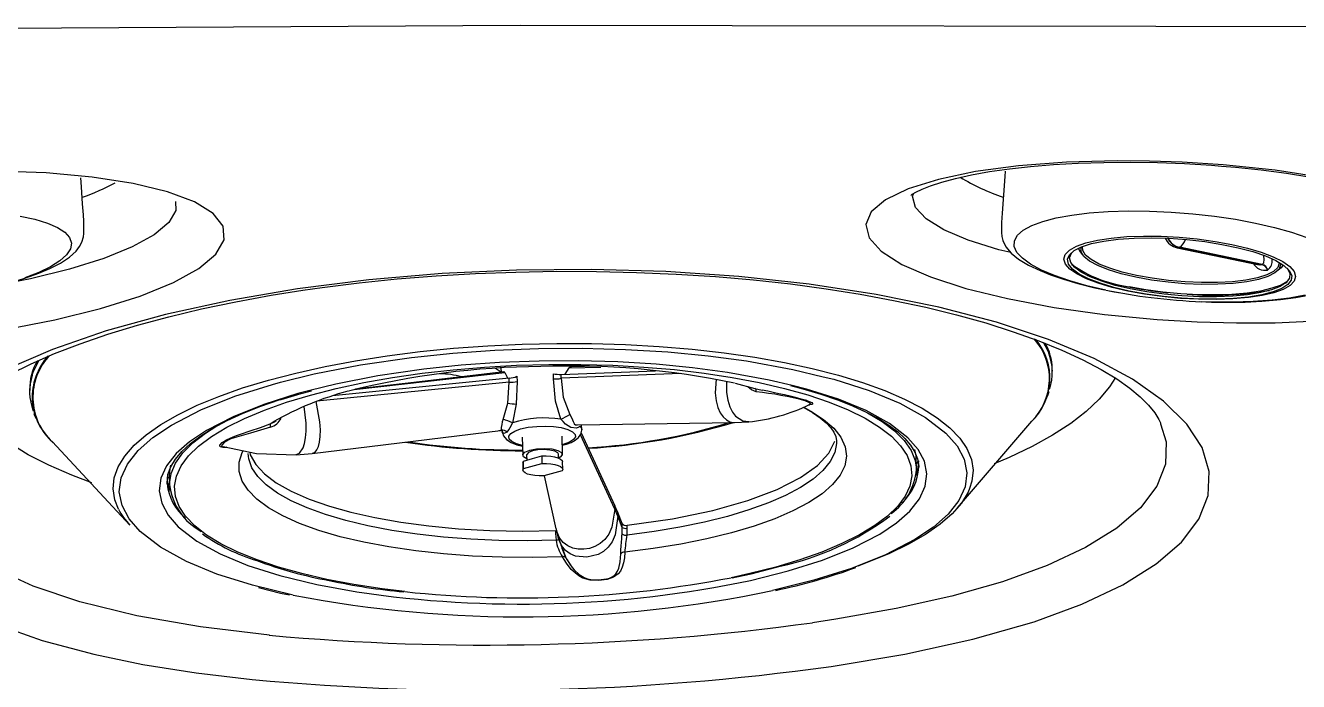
# Model space of a CAD drawing. Extents: x 527 to 611, y 788 to 934.
# Drawn here: x 566.54 to 572.85, y 879.33 to 882.58 of the extents above; entities that cross this region are included whole.
import ezdxf

# ---------------------------------------------------------------- set-up
doc = ezdxf.new("R2010")
doc.units = 0
doc.header["$MEASUREMENT"] = 0
for name, color, linetype in [('1', 4, 'Continuous'), ('BDIM_GREEN', 3, 'Continuous'), ('BDIM_YELLOW', 2, 'Continuous')]:
    doc.layers.add(name, color=color, linetype=linetype)

# ---------------------------------------------------------------- blocks, each defined once
blk = doc.blocks.new('2018 FLAIR')
at = {"layer": '1', "linetype": 'Continuous', "lineweight": 25}
blk.add_line((45.2695, 77.2525), (45.2708, 77.248), dxfattribs=at)
at = {"layer": '1', "linetype": 'Continuous', "lineweight": 25, "flags": 128}
for points in [[(46.2967, 79.2136), (42.0985, 79.2204), (38.1211, 79.197)], [(45.3771, 78.5432), (45.2158, 78.5488), (45.0561, 78.5502), (44.8039, 78.5431), (44.5676, 78.5251), (44.3545, 78.4965), (44.17, 78.4582), (44.0199, 78.4114), (43.9077, 78.3574), (43.8373, 78.2977), (43.8099, 78.234), (43.8268, 78.1682), (43.887, 78.102), (43.9893, 78.0371), (44.1303, 77.9754), (44.3068, 77.9183), (44.5131, 77.8674), (44.7443, 77.824), (44.9931, 77.7893), (45.2545, 77.7642), (45.4512, 77.7525), (45.6474, 77.7468), (45.8384, 77.7475), (46.0815, 77.7585)], [(46.0811, 78.4663), (45.8375, 78.5033), (45.5806, 78.5301), (45.3771, 78.5432)], [(44.0331, 78.3787), (44.0328, 78.3784), (44.0408, 78.3841), (44.0591, 78.3948), (44.0891, 78.4092), (44.1315, 78.426), (44.1867, 78.4442), (44.2544, 78.4626), (44.3336, 78.4802), (44.4231, 78.4964), (44.5215, 78.5105), (44.6267, 78.5221), (44.7405, 78.5315), (44.8618, 78.5383), (44.989, 78.5423), (45.1206, 78.5433), (45.2547, 78.5412), (45.3896, 78.5361), (45.5234, 78.5279), (45.5732, 78.5241), (45.6412, 78.5181), (45.7687, 78.5045), (45.8937, 78.4882), (46.015, 78.4692)], [(39.5483, 77.7146), (39.7942, 77.7623), (40.019, 77.8179), (40.2166, 77.88), (40.381, 77.9469), (40.5071, 78.0168), (40.5918, 78.0879), (40.6321, 78.1582), (40.6276, 78.2261), (40.5779, 78.2896), (40.4851, 78.3471), (40.3515, 78.3971), (40.1813, 78.4383), (39.9791, 78.4695), (39.7509, 78.4898), (39.5029, 78.4986)], [(44.5287, 78.0951), (44.4697, 78.1092), (44.3182, 78.1568), (44.1971, 78.2085), (44.109, 78.263), (44.0571, 78.3188), (44.0423, 78.3745), (44.0483, 78.3885)], [(40.3907, 78.3492), (40.3935, 78.3036), (40.3585, 78.2437), (40.2855, 78.1831), (40.177, 78.1235), (40.0357, 78.0664), (39.8661, 78.0132), (39.6731, 77.9654), (39.5713, 77.9456)], [(43.639, 76.0459), (43.639, 76.0459), (44.0035, 76.1068), (44.3411, 76.1806), (44.6437, 76.2667), (44.8799, 76.3536), (45.083, 76.4496), (45.2491, 76.5531), (45.3743, 76.6616), (45.4607, 76.7755), (45.5069, 76.8924), (45.5119, 77.0108), (45.4764, 77.1295), (45.4012, 77.2461), (45.2854, 77.36), (45.1312, 77.469), (44.9415, 77.571), (44.7158, 77.6654), (44.4579, 77.7507), (44.1729, 77.8252), (43.8619, 77.8882), (43.5292, 77.9391), (43.181, 77.9769), (42.8207, 78.0012), (42.4516, 78.0119), (42.0807, 78.0087), (41.7118, 77.9915), (41.3481, 77.9605), (40.9964, 77.9162), (40.6598, 77.8587), (40.3418, 77.7886), (40.0482, 77.7072), (39.7816, 77.6146), (39.545, 77.5123)], [(39.5058, 76.253), (39.7313, 76.1738), (39.9861, 76.1058), (40.2301, 76.0558), (40.4929, 76.0142), (40.7706, 75.9812)], [(41.0223, 77.9094), (41.1177, 77.9229), (41.3007, 77.9455), (41.4891, 77.9646), (41.6818, 77.98), (41.8779, 77.9915), (42.0765, 77.9991), (42.2763, 78.0026), (42.4763, 78.0022), (42.6753, 77.9976), (42.872, 77.9891), (43.0653, 77.9766), (43.254, 77.9602), (43.4373, 77.9402), (43.6139, 77.9165), (43.7832, 77.8896), (43.9479, 77.8589), (44.1071, 77.8247), (44.2598, 77.7872), (44.4047, 77.7467), (44.5408, 77.7037), (44.667, 77.6585), (44.7821, 77.6118), (44.8854, 77.5643), (44.9761, 77.5165), (45.0539, 77.4695), (45.1183, 77.4242), (45.1698, 77.3814), (45.2111, 77.3402), (45.2416, 77.3024), (45.2624, 77.2689), (45.2695, 77.2525)], [(39.1473, 77.1272), (39.1478, 77.1291), (39.1639, 77.1639), (39.1882, 77.2023), (39.225, 77.2476), (39.2725, 77.295), (39.331, 77.3439), (39.3994, 77.393), (39.4799, 77.4432), (39.5725, 77.494), (39.6768, 77.5447), (39.7926, 77.5948), (39.9194, 77.6435), (40.0563, 77.6906), (40.2028, 77.7354), (40.3578, 77.7775), (40.5206, 77.8166), (40.69, 77.8523), (40.8651, 77.8844), (41.0223, 77.9094)], [(45.0472, 77.4772), (45.0182, 77.4312), (44.967, 77.3692), (44.9027, 77.3083), (44.8256, 77.2486), (44.7359, 77.1906), (44.6341, 77.1344), (44.5207, 77.0803), (44.4459, 77.0484)], [(39.9765, 76.9544), (39.8774, 76.9924), (39.764, 77.0421), (39.6622, 77.0945), (39.5725, 77.1491), (39.4953, 77.2058), (39.431, 77.2643), (39.3799, 77.3244), (39.3544, 77.3632)], [(45.2708, 77.248), (45.2982, 77.1583), (45.2943, 77.0475), (45.2517, 76.9382), (45.1714, 76.8319), (45.0546, 76.7307), (44.8994, 76.6345), (44.7093, 76.5455), (44.4882, 76.4652), (44.2375, 76.394), (43.9605, 76.3319), (43.6627, 76.2794), (43.5461, 76.2622)], [(40.8561, 76.2002), (40.5151, 76.2414), (40.1995, 76.2966), (39.917, 76.3656), (39.6865, 76.4431), (39.4916, 76.5321), (39.3444, 76.6253), (39.2326, 76.7268), (39.1584, 76.8344), (39.1227, 76.9484), (39.1264, 77.0656), (39.1475, 77.1239)]]:
    blk.add_lwpolyline(points, dxfattribs=at)
at = {"layer": '1', "linetype": 'Continuous', "lineweight": 25}
for centre, radius, start, end in [((44.8566, 79.4279), 1.1199, 238.89939, 250.93085), ((39.4903, 79.6045), 1.3108, 289.6, 297.35952), ((41.93, 88.0001), 11.8487, 264.79963, 277.83923), ((41.9275, 88.3182), 12.3911, 264.64529, 277.93787)]:
    blk.add_arc(centre, radius, start, end, dxfattribs=at)
at = {"layer": 'BDIM_GREEN', "linetype": 'Continuous', "lineweight": 25}
for p, q in [((45.353, 78.1197), (45.7587, 78.0351)), ((45.3645, 78.1215), (45.3637, 78.1211)), ((45.3637, 78.1211), (45.7732, 78.0357)), ((45.774, 78.0361), (45.3645, 78.1215)), ((44.8318, 78.0363), (44.8393, 78.0301)), ((44.868, 78.0103), (44.8481, 78.0191)), ((45.887, 77.9446), (45.8954, 77.9495)), ((45.8766, 77.9352), (45.8555, 77.9297)), ((42.0034, 77.5229), (42.0038, 77.5035)), ((42.0227, 77.5013), (42.0377, 77.4725)), ((42.3018, 77.492), (42.7685, 77.5103)), ((42.3209, 77.4927), (42.3417, 77.5247)), ((42.417, 77.5307), (42.35, 77.5295)), ((42.397, 77.5304), (42.397, 77.5312)), ((44.7346, 77.508), (44.7343, 77.5209)), ((42.0432, 77.4731), (41.1694, 77.3857)), ((42.0371, 77.3502), (42.0438, 77.4541)), ((42.0438, 77.4541), (42.0432, 77.4731)), ((42.0835, 77.4568), (42.0792, 77.3454)), ((42.0827, 77.4825), (42.0835, 77.4568)), ((42.263, 77.4699), (42.2628, 77.4956)), ((42.302, 77.4729), (42.3018, 77.492)), ((43.1629, 77.448), (43.2616, 77.4219)), ((39.6685, 77.4143), (39.6688, 77.4014)), ((42.0146, 77.2695), (42.0371, 77.3502)), ((42.0792, 77.3454), (42.061, 77.2526)), ((43.5323, 77.3423), (43.5482, 77.3459)), ((40.8783, 77.2553), (40.8905, 77.2636)), ((42.3819, 77.2417), (43.1604, 77.2535)), ((43.1595, 77.2535), (43.2305, 77.2574)), ((44.2655, 76.8318), (44.6323, 77.2602)), ((41.0684, 77.1008), (42.0011, 77.2141)), ((41.9932, 77.2139), (41.9952, 77.2142)), ((42.0119, 77.2028), (42.01, 77.2082)), ((42.3077, 77.0966), (42.3058, 77.1858)), ((42.4004, 77.2024), (42.567, 76.8408)), ((42.4036, 77.2178), (42.4031, 77.242)), ((39.7814, 77.1582), (40.1659, 76.7456)), ((42.109, 77.1817), (42.1109, 77.0925)), ((43.6657, 77.1625), (43.6658, 77.1596)), ((40.9891, 77.0939), (41.0687, 77.1008)), ((42.1143, 77.0626), (42.1598, 77.0754)), ((42.1151, 77.0253), (42.1143, 77.0626)), ((42.1305, 77.0929), (42.1311, 77.0673)), ((42.1598, 77.0754), (42.2052, 77.0882)), ((42.2052, 77.0882), (42.206, 77.0508)), ((42.2884, 77.0775), (42.288, 77.0962)), ((42.3092, 77.0219), (42.3084, 77.0593)), ((44.0616, 77.0212), (44.0606, 77.0696)), ((42.1116, 77.0551), (42.1124, 77.0178)), ((42.1151, 77.0253), (42.206, 77.0508)), ((42.3065, 77.0144), (42.2157, 76.9889)), ((40.3498, 76.9505), (40.3496, 76.9558)), ((40.3606, 76.9917), (40.3616, 76.9433)), ((42.217, 76.9892), (42.2759, 76.7267)), ((42.567, 76.8408), (42.5667, 76.8238)), ((42.5823, 76.7899), (42.5667, 76.8238)), ((42.5823, 76.8075), (42.567, 76.8408)), ((42.5823, 76.8075), (42.5823, 76.7899)), ((42.6031, 76.7533), (42.5823, 76.8075)), ((42.6036, 76.7344), (42.5823, 76.7899)), ((42.6036, 76.7344), (42.6031, 76.7533)), ((42.6287, 76.7302), (42.6283, 76.7445)), ((42.2736, 76.7187), (42.274, 76.7043)), ((42.274, 76.7043), (42.2763, 76.6704)), ((42.2763, 76.7254), (42.2852, 76.6883)), ((42.6031, 76.7017), (42.6036, 76.7344)), ((42.6281, 76.6961), (42.6287, 76.7302)), ((42.3298, 76.5754), (42.3499, 76.5455))]:
    blk.add_line(p, q, dxfattribs=at)
at = {"layer": 'BDIM_GREEN', "linetype": 'Continuous', "lineweight": 25, "flags": 128}
for points in [[(39.3265, 77.8918), (39.4006, 77.9052), (39.482, 77.9227), (39.5717, 77.9457), (39.6451, 77.968), (39.7141, 77.9928), (39.7691, 78.0164), (39.8215, 78.0436), (39.8666, 78.0734), (39.8994, 78.1031), (39.9165, 78.1251), (39.9281, 78.1477), (39.9351, 78.1731), (39.9371, 78.1894), (39.9378, 78.2058), (39.9379, 78.2199), (39.9368, 78.2503), (39.9349, 78.2824), (39.9312, 78.3363), (39.9252, 78.4212), (39.922, 78.4651)], [(44.5004, 78.4989), (44.4984, 78.4716), (44.4856, 78.2904), (44.4829, 78.2437), (44.4821, 78.2141), (44.4825, 78.1948), (44.4845, 78.175), (44.4893, 78.1548), (44.5048, 78.1232), (44.5308, 78.0926), (44.5668, 78.0636), (44.6168, 78.0334), (44.6739, 78.006), (44.725, 77.9855), (44.79, 77.9631), (44.8613, 77.9421), (44.9442, 77.9213), (44.9935, 77.911)], [(45.4657, 77.8524), (45.5228, 77.8503), (45.6061, 77.8492), (45.689, 77.8506), (45.7722, 77.8547), (45.8644, 77.8628), (45.9405, 77.8729), (46.0126, 77.8862), (46.0707, 77.9005), (46.1269, 77.9189), (46.1762, 77.941), (46.2134, 77.965), (46.2337, 77.984), (46.2489, 78.0044), (46.2599, 78.0283), (46.2645, 78.0441), (46.2679, 78.0601), (46.2702, 78.074), (46.2741, 78.1042), (46.2774, 78.1361), (46.2825, 78.1899), (46.2904, 78.2747), (46.2974, 78.3522)], [(45.1079, 77.9047), (45.0309, 77.9228), (44.9622, 77.9434), (44.9034, 77.9658), (44.856, 77.9895), (44.8211, 78.014), (44.7997, 78.0387), (44.7921, 78.0629), (44.7988, 78.086), (44.8193, 78.1075), (44.8534, 78.1269), (44.9, 78.1436), (44.9581, 78.1573), (45.0263, 78.1676), (45.1028, 78.1743), (45.1858, 78.1772), (45.2732, 78.1762), (45.363, 78.1713), (45.4527, 78.1628), (45.5404, 78.1507), (45.6237, 78.1354), (45.7007, 78.1173), (45.7695, 78.0968), (45.8283, 78.0743), (45.8757, 78.0506), (45.9105, 78.0261), (45.932, 78.0014), (45.9395, 77.9772), (45.9329, 77.9541), (45.9123, 77.9326), (45.8783, 77.9132), (45.8316, 77.8965), (45.7735, 77.8828), (45.7054, 77.8725), (45.6288, 77.8658), (45.5458, 77.863), (45.4584, 77.8639), (45.3687, 77.8688), (45.2789, 77.8773), (45.1913, 77.8894), (45.1079, 77.9047)], [(45.1158, 77.9047), (45.0394, 77.9227), (44.9714, 77.9432), (44.9137, 77.9655), (44.8677, 77.9892), (44.8346, 78.0136), (44.8152, 78.0381), (44.8101, 78.062), (44.8193, 78.0847), (44.8427, 78.1056), (44.8797, 78.1243), (44.9292, 78.1401), (44.99, 78.1527), (45.0606, 78.1619), (45.139, 78.1672), (45.2234, 78.1686), (45.3114, 78.1661), (45.4008, 78.1597), (45.4893, 78.1496), (45.5745, 78.1361), (45.6544, 78.1194), (45.7268, 78.1001), (45.7898, 78.0786), (45.8419, 78.0555), (45.8816, 78.0314), (45.9079, 78.0069), (45.9202, 77.9826), (45.9182, 77.9593), (45.9018, 77.9373), (45.8715, 77.9175), (45.8281, 77.9002), (45.7728, 77.8859), (45.7069, 77.875), (45.6321, 77.8678), (45.5505, 77.8644), (45.464, 77.8649), (45.375, 77.8694), (45.2858, 77.8776), (45.1986, 77.8895), (45.1158, 77.9047)], [(45.1207, 77.9154), (45.0457, 77.9332), (44.9789, 77.9533), (44.9222, 77.9753), (44.8769, 77.9986), (44.8443, 78.0225), (44.8253, 78.0466), (44.8203, 78.0701), (44.8294, 78.0924), (44.8407, 78.1043)], [(45.1477, 77.9736), (45.0762, 77.9906), (45.0131, 78.01), (44.9603, 78.0312), (44.9193, 78.0536), (44.8913, 78.0766), (44.8771, 78.0994), (44.877, 78.1215), (44.8777, 78.1235)], [(45.1515, 77.9818), (45.081, 77.9986), (45.0189, 78.0177), (44.9669, 78.0385), (44.9265, 78.0606), (44.8988, 78.0832), (44.8848, 78.1058), (44.8843, 78.1261)], [(45.8977, 78.018), (45.8994, 78.0159), (45.9115, 77.9921), (45.9095, 77.9691), (45.8933, 77.9476), (45.8636, 77.928), (45.8209, 77.911), (45.7665, 77.897), (45.7018, 77.8863), (45.6283, 77.8792), (45.548, 77.8758), (45.4631, 77.8764), (45.3756, 77.8807), (45.2879, 77.8889), (45.2022, 77.9005), (45.1207, 77.9154)], [(45.8643, 78.043), (45.865, 78.0356), (45.858, 78.0141), (45.8369, 77.9944), (45.8024, 77.9768), (45.7554, 77.9621), (45.6974, 77.9505), (45.63, 77.9425), (45.555, 77.9382), (45.4748, 77.9378), (45.3915, 77.9413), (45.3077, 77.9486), (45.2256, 77.9595), (45.1477, 77.9736)], [(45.8582, 78.0466), (45.8584, 78.0429), (45.8514, 78.0217), (45.8307, 78.0022), (45.7967, 77.985), (45.7504, 77.9704), (45.6932, 77.959), (45.6267, 77.9511), (45.5529, 77.9469), (45.4738, 77.9465), (45.3918, 77.95), (45.3091, 77.9571), (45.2283, 77.9679), (45.1515, 77.9818)], [(45.8773, 78.0345), (45.868, 78.0202), (45.8513, 78.0061)], [(45.8966, 77.9507), (45.8676, 77.9348), (45.8221, 77.9184), (45.7653, 77.9051), (45.6988, 77.895), (45.6241, 77.8885), (45.5431, 77.8857), (45.4578, 77.8867), (45.3702, 77.8914), (45.2825, 77.8997), (45.197, 77.9115), (45.1156, 77.9265)], [(45.0164, 77.9062), (45.0406, 77.9012), (45.073, 77.8956)], [(40.9114, 77.4528), (41.0776, 77.4944), (41.3081, 77.5393), (41.5599, 77.5759), (41.7645, 77.5974), (41.9737, 77.6123), (42.1898, 77.6207), (42.4061, 77.622), (42.6204, 77.6162), (42.8304, 77.6034), (43.0296, 77.5843), (43.2204, 77.5587), (43.4494, 77.5171), (43.6001, 77.4804)], [(43.4462, 77.4366), (43.3326, 77.4643), (43.1252, 77.5019), (42.9524, 77.5251), (42.772, 77.5424), (42.5819, 77.554), (42.3878, 77.5592), (42.1919, 77.5581), (41.9962, 77.5505), (41.8068, 77.537), (41.6215, 77.5176), (41.3934, 77.4844), (41.1847, 77.4437), (41.0562, 77.4116)], [(42.0175, 77.5052), (41.5719, 77.4527), (41.2822, 77.4186)], [(42.0037, 77.5048), (41.9863, 77.5142), (41.9769, 77.5212)], [(42.0227, 77.5013), (42.0214, 77.5037), (42.0197, 77.505), (42.018, 77.5053), (42.0175, 77.505)], [(42.3004, 77.2701), (42.2732, 77.3595), (42.263, 77.4699)], [(42.302, 77.4729), (42.312, 77.3797), (42.3444, 77.2936)], [(40.9142, 77.3683), (41.0136, 77.3981), (41.0641, 77.4112)], [(43.4376, 77.4364), (43.4982, 77.4208), (43.5875, 77.3943), (43.67, 77.3661), (43.7453, 77.3363), (43.8129, 77.3053), (43.8728, 77.2734), (43.9246, 77.2407), (43.9685, 77.2076), (44.0045, 77.1743), (44.0327, 77.141), (44.0536, 77.1076), (44.0672, 77.0735), (44.0731, 77.0368), (44.0726, 77.0326)], [(44.7021, 77.3669), (44.7142, 77.3926), (44.7181, 77.4067)], [(40.3499, 76.9515), (40.3496, 76.9532), (40.354, 76.9959), (40.368, 77.0343), (40.391, 77.0723), (40.4232, 77.1106), (40.4648, 77.1491), (40.5161, 77.1876), (40.5768, 77.2257), (40.647, 77.2631), (40.7262, 77.2993), (40.8141, 77.3341), (40.9101, 77.3671), (40.9142, 77.3683)], [(43.501, 77.3292), (43.5458, 77.3035), (43.5839, 77.2774), (43.614, 77.252), (43.6366, 77.2278), (43.6522, 77.2053), (43.6616, 77.1845), (43.6656, 77.1637), (43.6653, 77.1609)], [(43.5179, 77.3629), (43.5141, 77.3626), (43.5105, 77.3612)], [(43.5179, 77.3629), (43.5426, 77.3522), (43.548, 77.3467), (43.5434, 77.3428), (43.5305, 77.3426)], [(39.69, 77.2989), (39.6931, 77.2893), (39.7105, 77.2558)], [(42.3941, 77.2362), (42.3884, 77.2301), (42.378, 77.2262), (42.3491, 77.2295), (42.3223, 77.2462), (42.3109, 77.2581), (42.3004, 77.2701)], [(40.6452, 77.1309), (40.6411, 77.1305), (40.6256, 77.1305), (40.612, 77.1339), (40.6103, 77.142), (40.6228, 77.1547), (40.6447, 77.1683), (40.6765, 77.1824), (40.6937, 77.1889), (40.7132, 77.1958), (40.7611, 77.2121), (40.8117, 77.2294), (40.8605, 77.2468), (40.8605, 77.2468)], [(40.8616, 77.2305), (40.8128, 77.2153), (40.7633, 77.2011), (40.717, 77.1884), (40.6819, 77.178), (40.6657, 77.1723), (40.652, 77.1665), (40.6316, 77.154), (40.62, 77.1421), (40.6194, 77.1378), (40.6226, 77.1345), (40.6265, 77.1332)], [(42.0118, 77.2035), (42.0157, 77.1875), (42.0303, 77.1694), (42.0543, 77.1542), (42.0822, 77.1439), (42.1099, 77.1374)], [(42.3067, 77.1416), (42.3279, 77.1472), (42.3508, 77.1555), (42.3704, 77.1658), (42.3869, 77.1789), (42.3989, 77.1958), (42.4034, 77.2153)], [(40.6268, 77.1347), (40.7932, 77.1007), (40.989, 77.0939)], [(42.1309, 77.0742), (42.1153, 77.0836), (42.1113, 77.0956), (42.1222, 77.1074), (42.1464, 77.1173), (42.1802, 77.1237), (42.2184, 77.1257), (42.2552, 77.1229), (42.285, 77.1158)], [(42.6284, 76.7445), (42.8527, 76.7767), (43.0534, 76.8184), (43.227, 76.8676), (43.3716, 76.9224), (43.4863, 76.9808), (43.5713, 77.0412), (43.6279, 77.102), (43.6577, 77.1618)], [(40.7588, 77.1077), (40.7618, 77.0939), (40.7888, 77.046), (40.8319, 76.9996), (40.8907, 76.9553), (40.9646, 76.9134), (41.0526, 76.8746), (41.1537, 76.8392), (41.2601, 76.8094), (41.3781, 76.7828), (41.5071, 76.7601), (41.646, 76.7416), (41.7937, 76.7279), (41.9487, 76.7192), (42.1093, 76.716), (42.2736, 76.7186)], [(42.1116, 77.0551), (42.1116, 77.0554), (42.1143, 77.0626)], [(42.2698, 77.1116), (42.246, 77.1172), (42.2165, 77.1194), (42.186, 77.1179), (42.159, 77.1127), (42.1396, 77.1048), (42.1309, 77.0954), (42.1305, 77.0929)], [(42.2052, 77.0882), (42.2279, 77.0881), (42.2497, 77.0864), (42.2693, 77.0831), (42.2858, 77.0785), (42.2982, 77.0727), (42.3059, 77.0661), (42.3084, 77.0593)], [(42.288, 77.0962), (42.2845, 77.1033), (42.2698, 77.1116)], [(42.285, 77.1158), (42.3033, 77.1055), (42.3072, 77.0935), (42.2963, 77.0817), (42.2884, 77.0775)], [(44.0606, 77.0696), (44.0593, 77.0882), (44.0526, 77.1198)], [(44.0598, 76.9911), (44.0704, 77.0316), (44.0725, 77.064)], [(40.3665, 77.0424), (40.3628, 77.0242), (40.3606, 76.9917)], [(42.2157, 76.9889), (42.193, 76.9889), (42.1712, 76.9906), (42.1516, 76.9939), (42.1351, 76.9985), (42.1227, 77.0043), (42.115, 77.011), (42.1124, 77.0181), (42.1151, 77.0253)], [(42.206, 77.0508), (42.2287, 77.0508), (42.2504, 77.0491), (42.2701, 77.0458), (42.2865, 77.0411), (42.299, 77.0354), (42.3067, 77.0287), (42.3092, 77.0216), (42.3065, 77.0144)], [(44.3249, 76.9267), (44.3169, 76.9087), (44.284, 76.8549), (44.2376, 76.8018), (44.1781, 76.7499), (44.1058, 76.6993), (44.0213, 76.6506), (43.925, 76.6039), (43.8176, 76.5596), (43.7714, 76.5425)], [(42.2848, 76.6896), (42.3267, 76.5801), (42.3298, 76.5754)], [(42.5966, 76.6029), (42.5975, 76.6245), (42.5977, 76.6278)], [(42.6164, 76.6116), (42.6145, 76.5829), (42.6103, 76.558), (42.6037, 76.5365), (42.5947, 76.5183), (42.5834, 76.5035), (42.5616, 76.4872), (42.5293, 76.476), (42.4868, 76.4712), (42.4456, 76.4732), (42.4093, 76.4836), (42.3946, 76.491), (42.3803, 76.5002), (42.3517, 76.526), (42.3274, 76.5567), (42.3078, 76.5891)], [(42.3305, 76.5744), (42.3438, 76.5521), (42.3567, 76.5356)], [(43.1485, 76.4848), (43.2425, 76.5039), (43.3869, 76.5419)], [(40.8022, 76.4359), (40.9106, 76.4092), (40.9562, 76.3996)]]:
    blk.add_lwpolyline(points, dxfattribs=at)
at = {"layer": 'BDIM_GREEN', "linetype": 'Continuous', "lineweight": 25}
for centre, radius, start, end in [((45.3704, 78.2029), 0.085, 205.01456, 258.22376), ((44.9302, 78.1377), 0.0698, 197.09109, 229.04852), ((45.1889, 78.5348), 0.6127, 234.23085, 263.13116), ((45.6908, 78.2211), 0.2029, 293.97394, 294.22416), ((45.7643, 77.9997), 0.0371, 14.47461, 76.15651), ((45.7652, 78), 0.0371, 14.54473, 76.26539), ((45.7119, 78.2077), 0.2175, 293.97394, 294.22416), ((45.3335, 79.1419), 1.2358, 249.90764, 258.82062), ((45.5215, 80.0158), 2.1296, 258.4173, 264.27402), ((45.5323, 79.5247), 1.6406, 265.44018, 279.75684), ((45.6085, 80.9944), 3.1452, 262.96846, 267.56834), ((44.4241, 77.4734), 0.2986, 313.16384, 40.41466), ((44.4245, 77.4706), 0.2957, 314.64595, 41.85663), ((44.4571, 77.5125), 0.2774, 1.73215, 29.0619), ((39.9815, 77.3808), 0.2999, 137.50319, 229.21695), ((39.984, 77.3784), 0.2993, 136.04053, 227.38773), ((44.4725, 77.5025), 0.262, 341.52048, 21.22253), ((39.9534, 77.4164), 0.2849, 149.75906, 180.4359), ((42.2292, 73.5197), 4.0113, 90.41608, 104.16656), ((42.3473, 73.6083), 3.9253, 78.04766, 92.14869), ((42.3493, 77.5212), 0.00831, 80.38271, 155.0859), ((39.9309, 77.4069), 0.2621, 161.78029, 201.29055), ((41.689, 77.0109), 0.4847, 75.69639, 88.58312), ((42.0274, 77.627), 0.1547, 275.86896, 290.93043), ((42.0562, 77.5643), 0.1109, 263.60001, 284.22174), ((42.2992, 77.6733), 0.1814, 258.42394, 270.84185), ((42.2744, 77.5761), 0.1068, 263.89964, 284.97661), ((41.6398, 75.9234), 1.5367, 104.87182, 119.70336), ((43.2538, 77.4097), 0.0145, 345.31711, 57.24703), ((43.0882, 75.7555), 1.6603, 75.26623, 83.79021), ((42.7369, 74.4685), 2.9979, 74.89991, 79.23832), ((42.0788, 77.5307), 0.1853, 257.00976, 270.14654), ((43.1494, 78.1145), 0.8609, 275.39995, 296.41647), ((42.1424, 77.2183), 0.1378, 158.17097, 180.91413), ((41.9082, 76.9046), 0.3801, 66.31004, 73.75497), ((41.7639, 77.3922), 0.3282, 325.55447, 334.83142), ((42.2185, 76.7433), 0.5332, 81.16168, 107.18307), ((41.9137, 78.0493), 0.8698, 296.39102, 299.67846), ((42.2521, 80.2512), 3.1307, 273.36065, 286.75331), ((40.8818, 77.24), 0.0223, 162.4031, 205.16313), ((41.9977, 77.2254), 0.0117, 248.39762, 306.74959), ((41.9995, 77.2012), 0.0133, 350.77094, 82.03427), ((42.0086, 77.1766), 0.0396, 49.07344, 95.62184), ((42.0941, 80.8507), 3.7365, 261.32775, 270.25047), ((43.7674, 77.0454), 0.2952, 304.7075, 355.30358), ((40.5506, 76.9921), 0.2019, 185.90928, 202.95984), ((40.6639, 76.9819), 0.3044, 186.79694, 241.61126), ((40.4195, 76.988), 0.3509, 207.66482, 223.70057), ((42.6221, 76.7678), 0.0239, 217.24363, 285.13137), ((43.0792, 77.9328), 1.4245, 282.47461, 306.67602), ((41.0569, 77.4466), 0.915, 234.46681, 253.27253), ((42.6233, 76.7328), 0.0371, 236.99449, 277.51636), ((42.6211, 76.762), 0.0327, 237.58793, 283.37697), ((40.8476, 76.9006), 1.7922, 350.72156, 353.44756), ((42.4806, 76.703), 0.2069, 189.05967, 213.38696), ((42.5645, 76.7115), 0.2715, 193.42635, 208.22804), ((41.517, 78.4983), 2.0593, 249.43416, 259.80199), ((42.3128, 76.5751), 0.0149, 32.64687, 109.49257), ((42.6137, 76.5908), 0.021, 82.82067, 144.80041), ((42.7649, 79.2803), 2.9201, 281.85508, 289.94082), ((41.7727, 79.2912), 2.887, 257.59195, 265.0343), ((42.1068, 81.8917), 5.5373, 261.50627, 281.80433), ((42.1061, 81.8044), 5.4194, 263.86997, 281.02922), ((42.1041, 82.316), 6.0246, 259.19659, 281.91881)]:
    blk.add_arc(centre, radius, start, end, dxfattribs=at)
at = {"layer": 'BDIM_YELLOW', "linetype": 'Continuous', "lineweight": 25}
for p, q in [((42.3417, 77.5247), (42.4974, 77.5284)), ((40.8711, 77.4427), (40.9114, 77.4528)), ((42.0438, 77.4541), (41.0915, 77.3588)), ((42.894, 77.4962), (42.302, 77.4729)), ((41.0562, 77.4116), (40.9978, 77.3969)), ((43.2616, 77.4219), (43.2967, 77.4137)), ((40.8605, 77.2468), (40.8783, 77.2582)), ((40.8605, 77.2468), (40.8778, 77.2563)), ((42.5667, 76.8238), (42.3967, 77.1927)), ((40.3537, 76.9829), (40.361, 76.9747)), ((43.2396, 76.4716), (43.4265, 76.5184)), ((43.5531, 76.4726), (43.3484, 76.4213))]:
    blk.add_line(p, q, dxfattribs=at)
at = {"layer": 'BDIM_YELLOW', "linetype": 'Continuous', "lineweight": 25, "flags": 128}
for points in [[(39.6225, 78.2758), (39.6953, 78.2603), (39.757, 78.2417), (39.8066, 78.2202), (39.8432, 78.1962), (39.8663, 78.1701), (39.8754, 78.1425), (39.8704, 78.1137), (39.8513, 78.0842), (39.8185, 78.0546), (39.7726, 78.0254), (39.7143, 77.997), (39.6446, 77.97)], [(44.9991, 77.9096), (44.906, 77.9311), (44.8208, 77.955), (44.745, 77.9811), (44.68, 78.0087), (44.6267, 78.0375), (44.5862, 78.067), (44.559, 78.0966), (44.5458, 78.1258), (44.5467, 78.1542), (44.5616, 78.1812), (44.5904, 78.2065), (44.6326, 78.2295), (44.6874, 78.2498), (44.7538, 78.2672), (44.8308, 78.2813), (44.9171, 78.2919), (45.0111, 78.2988), (45.1112, 78.3018), (45.2158, 78.301), (45.323, 78.2964), (45.431, 78.2879), (45.538, 78.2759), (45.6422, 78.2604), (45.7416, 78.2417), (45.8347, 78.2202), (45.9199, 78.1962), (45.9957, 78.1702)], [(45.9869, 77.8841), (45.9099, 77.87), (45.8236, 77.8594), (45.7297, 77.8525), (45.6295, 77.8495), (45.5249, 77.8503), (45.4751, 77.852)], [(45.353, 78.1197), (45.3565, 78.1194), (45.3637, 78.1211)], [(45.774, 78.0361), (45.7822, 78.0453), (45.7842, 78.0613), (45.7813, 78.08)], [(45.7589, 78.036), (45.7675, 78.0343), (45.7732, 78.0357)], [(40.8514, 77.4635), (40.9877, 77.499), (41.1319, 77.5311), (41.2831, 77.5595), (41.4403, 77.5842), (41.6026, 77.6048), (41.7688, 77.6214), (41.9379, 77.6337), (42.1087, 77.6418), (42.2802, 77.6454), (42.4513, 77.6448), (42.6208, 77.6397), (42.7877, 77.6303), (42.9509, 77.6167), (43.1092, 77.5988), (43.2617, 77.5769), (43.4074, 77.5511), (43.5454, 77.5215), (43.6747, 77.4883), (43.7945, 77.4518), (43.9041, 77.4122), (44.0027, 77.3697), (44.0897, 77.3246), (44.1645, 77.2773), (44.2266, 77.2279), (44.2756, 77.1769), (44.3113, 77.1245), (44.3334, 77.0712), (44.3417, 77.0172), (44.3362, 76.9629), (44.3249, 76.9267)], [(44.6897, 77.652), (44.7104, 77.6127), (44.7167, 77.5974)], [(39.682, 77.4889), (39.687, 77.5031), (39.7162, 77.5618)], [(41.5274, 76.416), (41.4148, 76.4297), (41.2747, 76.451), (41.1416, 76.4762), (41.0168, 76.5051), (40.901, 76.5374), (40.7952, 76.5731), (40.7002, 76.6117), (40.6166, 76.653), (40.5453, 76.6966), (40.4866, 76.7423), (40.441, 76.7897), (40.4089, 76.8384), (40.3906, 76.8881), (40.3861, 76.9383), (40.3955, 76.9888), (40.4187, 77.039), (40.4556, 77.0887), (40.5058, 77.1374), (40.569, 77.1848), (40.6448, 77.2306), (40.7324, 77.2743), (40.8314, 77.3156), (40.9408, 77.3543), (41.0599, 77.39), (41.1877, 77.4224), (41.3234, 77.4514), (41.4658, 77.4766), (41.6139, 77.498), (41.7666, 77.5153), (41.9226, 77.5284), (42.0809, 77.5372), (42.2401, 77.5416), (42.3992, 77.5416), (42.5568, 77.5373), (42.7118, 77.5286), (42.863, 77.5156), (43.0092, 77.4983), (43.1493, 77.4771), (43.2824, 77.4519), (43.4072, 77.423), (43.523, 77.3906), (43.6288, 77.355), (43.7239, 77.3164), (43.8074, 77.2751), (43.8787, 77.2314), (43.9374, 77.1857), (43.983, 77.1383), (44.0151, 77.0896), (44.0334, 77.04), (44.0379, 76.9897), (44.0285, 76.9393), (44.0053, 76.889), (43.9684, 76.8394), (43.9182, 76.7906), (43.855, 76.7432), (43.7792, 76.6975), (43.6916, 76.6538), (43.5927, 76.6124), (43.4832, 76.5738), (43.3641, 76.5381), (43.3641, 76.5381)], [(41.2757, 77.4168), (41.5251, 77.4457), (42.0227, 77.5013)], [(40.1088, 76.8251), (40.0903, 76.8716), (40.082, 76.9256), (40.0875, 76.9798), (40.1068, 77.0341), (40.1397, 77.0879), (40.1861, 77.141), (40.2456, 77.1929), (40.3179, 77.2435), (40.4024, 77.2922), (40.4987, 77.3389), (40.6061, 77.3832), (40.7239, 77.4248), (40.8514, 77.4635)], [(40.9749, 76.3982), (40.7719, 76.4476), (40.5968, 76.5033), (40.4457, 76.5656), (40.3173, 76.636), (40.2166, 76.7137), (40.161, 76.7773), (40.1263, 76.8428), (40.1128, 76.9108), (40.1217, 76.9794), (40.1528, 77.0477), (40.2058, 77.115), (40.2784, 77.1793), (40.3707, 77.2414), (40.516, 77.3165), (40.6846, 77.3839), (40.8711, 77.4427)], [(43.0691, 77.468), (43.0651, 77.4007), (43.0694, 77.3608), (43.0776, 77.3278), (43.0892, 77.3014), (43.1035, 77.2811), (43.1198, 77.2666), (43.1375, 77.2575), (43.1559, 77.2536), (43.1595, 77.254)], [(43.1205, 77.4575), (43.1203, 77.4032), (43.1269, 77.3637), (43.1371, 77.3311), (43.1503, 77.3051), (43.1658, 77.2851), (43.2014, 77.2617), (43.2304, 77.2594)], [(43.4265, 76.5184), (43.5955, 76.5717), (43.7481, 76.6326), (43.8797, 76.7007), (43.9633, 76.7569), (44.029, 76.8151), (44.0771, 76.8761), (44.1052, 76.938), (44.1133, 77.0001), (44.101, 77.0617), (44.0696, 77.1209), (44.0193, 77.1785), (43.9281, 77.2489), (43.8118, 77.3126), (43.675, 77.3691), (43.5164, 77.4195), (43.4462, 77.4366)], [(43.6001, 77.4804), (43.6523, 77.4677), (43.8275, 77.412), (43.9786, 77.3496), (44.1069, 77.2792), (44.2077, 77.2016), (44.2633, 77.138), (44.298, 77.0725), (44.3115, 77.0045), (44.3026, 76.9359), (44.2715, 76.8676), (44.2185, 76.8003), (44.1459, 76.7359), (44.0536, 76.6739), (43.9082, 76.5988), (43.7397, 76.5314), (43.5531, 76.4726)], [(40.9978, 77.3969), (40.8288, 77.3436), (40.6762, 77.2827), (40.5446, 77.2146), (40.461, 77.1584), (40.3952, 77.1002), (40.3472, 77.0392), (40.3191, 76.9773), (40.311, 76.9152), (40.3233, 76.8536), (40.3546, 76.7944), (40.405, 76.7368), (40.4962, 76.6664), (40.6124, 76.6027), (40.7493, 76.5462), (40.9079, 76.4958), (41.0917, 76.451), (41.2889, 76.4152)], [(43.2678, 77.4061), (43.2444, 77.4152), (43.2259, 77.4306)], [(40.9888, 77.096), (41.0051, 77.1014), (41.0233, 77.1288), (41.0303, 77.1504), (41.0353, 77.1778), (41.0379, 77.2113), (41.0377, 77.2513), (41.0291, 77.3332)], [(41.0683, 77.1015), (41.072, 77.1016), (41.0824, 77.1076), (41.0916, 77.1187), (41.0993, 77.1349), (41.105, 77.1566), (41.1083, 77.1841), (41.1088, 77.2177), (41.1059, 77.2578), (41.0885, 77.3585)], [(43.5038, 77.3292), (43.5382, 77.3106), (43.6018, 77.2691), (43.6516, 77.2255), (43.6873, 77.1804), (43.7084, 77.1341), (43.7148, 77.087), (43.7064, 77.0398), (43.6832, 76.9927), (43.6455, 76.9463), (43.5937, 76.9011), (43.5283, 76.8574), (43.4499, 76.8158), (43.3593, 76.7766), (43.2573, 76.7402), (43.1451, 76.7069), (43.0236, 76.6772), (42.8942, 76.6512), (42.758, 76.6293), (42.6164, 76.6116)], [(43.5258, 77.3406), (43.532, 77.3421), (43.5367, 77.3469), (43.5346, 77.35), (43.5291, 77.3535), (43.5105, 77.3612)], [(43.7964, 77.3139), (43.8186, 77.3024), (43.8924, 77.2584), (43.9534, 77.2123), (44.0011, 77.1645), (44.0352, 77.1153), (44.0554, 77.0651), (44.0616, 77.0212)], [(42.3444, 77.2936), (42.3542, 77.2749), (42.3611, 77.2588), (42.3639, 77.2525), (42.3658, 77.2492), (42.3664, 77.2483), (42.3665, 77.2481), (42.3667, 77.2479), (42.3733, 77.2429), (42.382, 77.2421)], [(40.3616, 76.9459), (40.3616, 76.9503), (40.3695, 77.0014), (40.3914, 77.0523), (40.4272, 77.1028), (40.4765, 77.1523), (40.5391, 77.2005), (40.5962, 77.2366)], [(42.0346, 77.2066), (42.0176, 77.1999), (42.0119, 77.2027), (42.0119, 77.2028)], [(42.1099, 77.1398), (42.0802, 77.148), (42.0575, 77.1589), (42.0444, 77.1719), (42.0428, 77.1857), (42.0523, 77.1989)], [(42.0523, 77.1989), (42.0714, 77.2109), (42.1009, 77.2217), (42.1389, 77.23), (42.1813, 77.2348), (42.2236, 77.236), (42.2633, 77.234), (42.3016, 77.2285), (42.3346, 77.2195), (42.3582, 77.208), (42.3706, 77.1952), (42.3721, 77.1823), (42.3631, 77.1691), (42.3427, 77.1563), (42.3121, 77.1453), (42.3067, 77.1441)], [(42.3941, 77.2362), (42.4015, 77.2263), (42.4036, 77.2167)], [(43.6658, 77.1596), (43.6657, 77.1504), (43.6568, 77.1055), (43.6343, 77.0609), (43.5983, 77.0169), (43.5491, 76.9739), (43.4872, 76.9324), (43.4133, 76.8928), (43.3279, 76.8555), (43.2319, 76.8207), (43.1263, 76.7888), (43.012, 76.7601), (42.8901, 76.735), (42.7617, 76.7136), (42.6281, 76.6961)], [(42.3078, 76.5891), (42.1585, 76.5855), (42.0097, 76.5867), (41.8629, 76.5925), (41.7195, 76.6029), (41.5809, 76.6179), (41.4485, 76.6372), (41.3236, 76.6607), (41.2075, 76.6881), (41.1012, 76.7193), (41.0058, 76.7538), (40.9223, 76.7913), (40.8514, 76.8315), (40.7939, 76.874), (40.7504, 76.9183), (40.7213, 76.964), (40.7067, 77.0107), (40.707, 77.0579), (40.7221, 77.1051), (40.7264, 77.1135)], [(42.2763, 76.6704), (42.1345, 76.6678), (41.9935, 76.6696), (41.8544, 76.6757), (41.7188, 76.6861), (41.5878, 76.7007), (41.4626, 76.7194), (41.3445, 76.7419), (41.2346, 76.7681), (41.1339, 76.7977), (41.0433, 76.8305), (40.9638, 76.8661), (40.8961, 76.9041), (40.8408, 76.9443), (40.7984, 76.9863), (40.7693, 77.0296), (40.7539, 77.0738), (40.7513, 77.1003)], [(44.061, 77.049), (44.0617, 77.0497), (44.07, 77.0612)], [(42.5667, 76.8238), (42.5523, 76.7346), (42.537, 76.7011), (42.5174, 76.6744), (42.4945, 76.654), (42.4691, 76.6394), (42.442, 76.6302), (42.4141, 76.6259), (42.3863, 76.6262), (42.3595, 76.6314), (42.3345, 76.6423), (42.3122, 76.6594), (42.2936, 76.6833), (42.2794, 76.7147), (42.2778, 76.727)], [(42.5823, 76.7899), (42.5688, 76.6975), (42.5535, 76.663), (42.5338, 76.6357), (42.5105, 76.615), (42.4846, 76.6002), (42.4283, 76.5866), (42.3721, 76.592), (42.3463, 76.603), (42.3231, 76.6204), (42.3036, 76.6448), (42.2886, 76.677), (42.287, 76.6886)], [(42.3567, 76.5356), (42.3658, 76.5239), (42.391, 76.5008), (42.4161, 76.4859), (42.4314, 76.4802), (42.4479, 76.4765), (42.4858, 76.4746), (42.5256, 76.4791), (42.5413, 76.4835), (42.5542, 76.4893), (42.564, 76.4959), (42.5721, 76.5038), (42.5809, 76.5168), (42.5878, 76.5331), (42.5944, 76.5632), (42.5966, 76.6029), (42.5966, 76.6029)], [(43.3641, 76.5381), (43.2363, 76.5056), (43.1429, 76.4851)]]:
    blk.add_lwpolyline(points, dxfattribs=at)
at = {"layer": 'BDIM_YELLOW', "linetype": 'Continuous', "lineweight": 25}
for centre, radius, start, end in [((45.3836, 78.2061), 0.0873, 207.08573, 256.83064), ((45.3844, 78.2065), 0.0873, 207.37361, 256.83641), ((45.3227, 78.185), 0.0761, 303.3327, 341.01836), ((45.7872, 78.0725), 0.0648, 209.07052, 281.65738), ((45.7696, 78.053), 0.0539, 305.84399, 9.28892), ((45.5653, 80.66), 2.8081, 258.36815, 263.00891), ((40.8386, 77.3114), 0.084, 285.83573, 334.67465), ((42.2801, 80.0368), 2.9117, 273.03189, 287.04936), ((42.0855, 80.7204), 3.6029, 261.34557, 270.39489), ((43.8083, 77.0481), 0.2653, 313.02785, 356.58447), ((40.6036, 76.9759), 0.2551, 185.71598, 230.3601), ((37.7787, 77.0145), 4.8346, 355.41209, 356.29086), ((42.2755, 76.7016), 0.0312, 271.29994, 306.24392)]:
    blk.add_arc(centre, radius, start, end, dxfattribs=at)

msp = doc.modelspace()

# ---------------------------------------------------------------- block references
at = {"layer": '1'}
msp.add_blockref('2018 FLAIR', (526.8953, 803.3624), dxfattribs=at)

doc.saveas('drawing.dxf')
